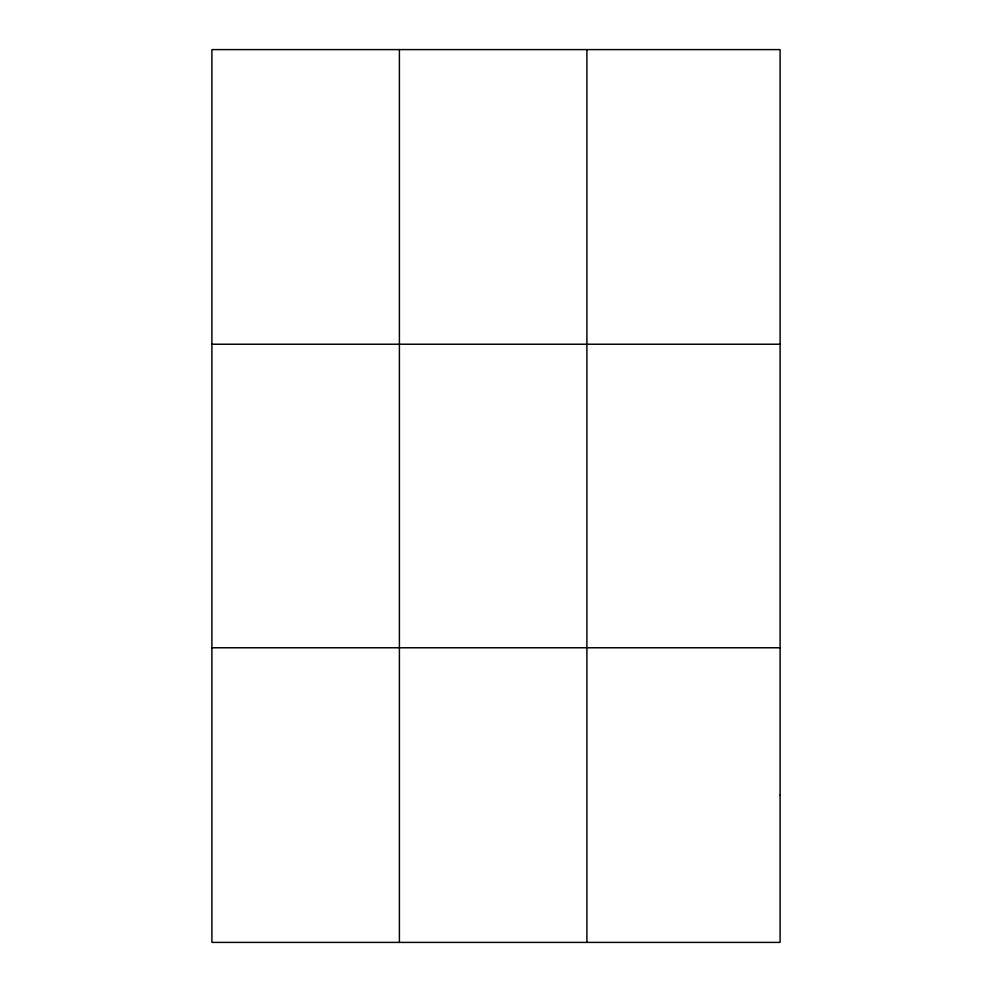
<?xml version="1.0" encoding="UTF-8"?>
<svg xmlns="http://www.w3.org/2000/svg" width="992" height="992" viewBox="0 0 992 992"><rect width="100%" height="100%" fill="white"/><g stroke="black" fill="none" stroke-linecap="round" stroke-linejoin="round"><path stroke-width="1.49" d="M399.404 942.4L399.404 49.6M586.904 942.4L586.904 49.6M211.904 344.224L780.096 344.224M211.904 647.776L780.096 647.776M780.096 795.088L780.096 942.4L211.904 942.4L211.904 49.6L780.096 49.6L780.096 795.088"/></g></svg>
